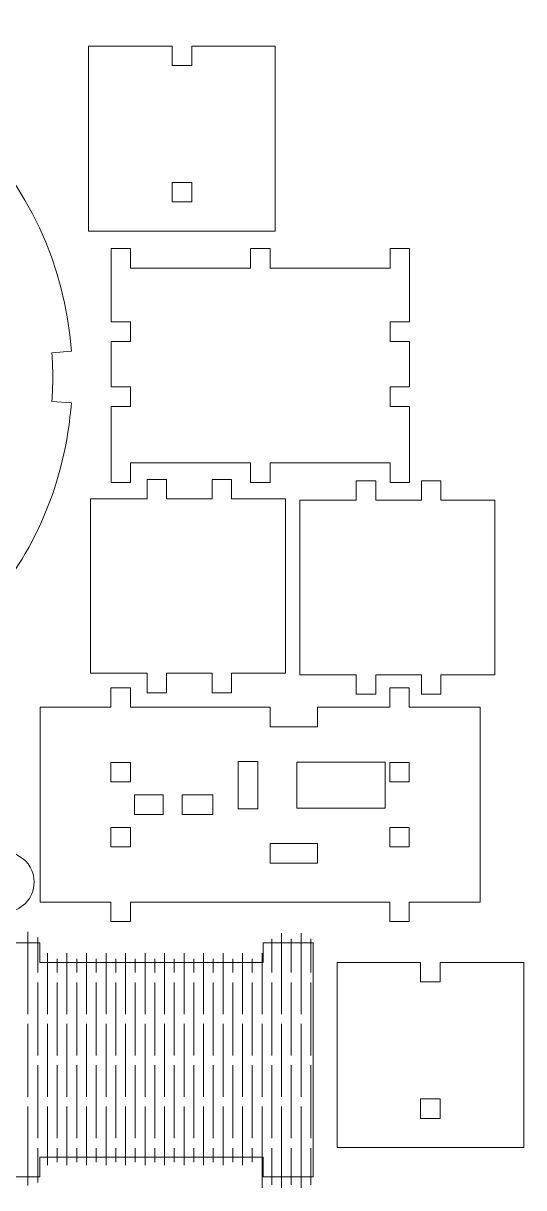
# Model space of a CAD drawing. Header units: centimetres. Extents: x -26.6 to 12.2, y -18.7 to 5.2.
# Drawn here: x 1.93 to 12.19, y -18.69 to 5.21 of the extents above; entities that cross this region are included whole.
import ezdxf

# ---------------------------------------------------------------- set-up
doc = ezdxf.new("R2010")
doc.units = ezdxf.units.CM
doc.header["$MEASUREMENT"] = 0
doc.layers.add('layer 1', color=7, linetype='Continuous')

msp = doc.modelspace()

# ---------------------------------------------------------------- linework, layer by layer
at = {"layer": 'layer 1', "color": 250, "lineweight": 9}
for points, knots in [([(0.82512, -6.58229), (0.82512, -6.58229), (1.12589, -6.84598), (1.12589, -6.84598), (1.12589, -6.84598), (2.14055, -5.68864), (2.79427, -4.2069), (2.91123, -2.57661), (2.91123, -2.57661), (2.91123, -2.57661), (2.51225, -2.54798), (2.51225, -2.54798), (2.51225, -2.54798), (2.5241, -2.38286), (2.53014, -2.21612), (2.53014, -2.04798), (2.53014, -2.04798), (2.53014, -1.87984), (2.5241, -1.7131), (2.51225, -1.54798), (2.51225, -1.54798), (2.51225, -1.54798), (2.91123, -1.51936), (2.91123, -1.51936), (2.91123, -1.51936), (2.65295, 2.08066), (-0.22256, 4.95617), (-3.82258, 5.21446), (-3.82258, 5.21446), (-3.82258, 5.21446), (-3.85121, 4.81548), (-3.85121, 4.81548), (-3.85121, 4.81548), (-4.01633, 4.82733), (-4.18307, 4.83337), (-4.35121, 4.83337), (-4.35121, 4.83337), (-4.51935, 4.83337), (-4.68609, 4.82733), (-4.85121, 4.81548), (-4.85121, 4.81548), (-4.85121, 4.81548), (-4.87984, 5.21446), (-4.87984, 5.21446), (-4.87984, 5.21446), (-8.47985, 4.95618), (-11.35537, 2.08066), (-11.61365, -1.51936), (-11.61365, -1.51936), (-11.61365, -1.51936), (-11.21468, -1.54798), (-11.21468, -1.54798), (-11.21468, -1.54798), (-11.22652, -1.7131), (-11.23256, -1.87984), (-11.23256, -2.04798), (-11.23256, -2.04798), (-11.23256, -2.21612), (-11.22652, -2.38286), (-11.21468, -2.54798), (-11.21468, -2.54798), (-11.21468, -2.54798), (-11.61365, -2.57661), (-11.61365, -2.57661), (-11.61365, -2.57661), (-11.49668, -4.2069), (-10.84297, -5.68863), (-9.82831, -6.84598), (-9.82831, -6.84598), (-9.82831, -6.84598), (-9.52754, -6.58228), (-9.52754, -6.58228), (-9.52754, -6.58228), (-9.30751, -6.83325), (-9.06953, -7.06809), (-8.81559, -7.28478), (-8.81559, -7.28478), (-8.81559, -7.28478), (-9.07524, -7.58906), (-9.07524, -7.58906), (-9.07524, -7.58906), (-9.57402, -7.57793), (-9.91177, -7.78993), (-10.05988, -8.08334), (-10.05988, -8.08334), (-10.17963, -8.32055), (-10.26996, -8.7319), (-9.9852, -9.10498), (-9.9852, -9.10498), (-9.86531, -9.23346), (-9.7124, -9.24419), (-9.62399, -9.20036), (-9.62399, -9.20036), (-9.55015, -9.16375), (-9.41104, -9.0555), (-9.48252, -8.90124), (-9.48252, -8.90124), (-9.58074, -8.72545), (-9.60731, -8.59452), (-9.54202, -8.52116), (-9.54202, -8.52116), (-9.48446, -8.45647), (-9.34488, -8.39154), (-9.14121, -8.46997), (-9.14121, -8.46997), (-8.50944, -8.71054), (-8.65949, -9.55824), (-8.79753, -10.0309), (-8.79753, -10.0309), (-9.00569, -10.7436), (-9.72816, -11.35049), (-10.57506, -11.9096), (-10.57506, -11.9096), (-10.72371, -11.98883), (-10.85043, -12.18945), (-10.85043, -12.41965), (-10.85043, -12.41965), (-10.85043, -12.75866), (-10.57561, -13.03348), (-10.2366, -13.03348), (-10.2366, -13.03348), (-9.93969, -13.03348), (-9.69201, -12.82268), (-9.63508, -12.54258), (-9.63508, -12.54258), (-9.61606, -12.81684), (-9.38523, -13.03348), (-9.10329, -13.03348), (-9.10329, -13.03348), (-8.8089, -13.03348), (-8.57024, -12.79727), (-8.57024, -12.50589), (-8.57024, -12.50589), (-8.57024, -12.79727), (-8.33403, -13.03348), (-8.04265, -13.03348), (-8.04265, -13.03348), (-7.75127, -13.03348), (-7.51506, -12.79727), (-7.51506, -12.50589), (-7.51506, -12.50589), (-7.51506, -12.79727), (-7.27886, -13.03348), (-6.98748, -13.03348), (-6.98748, -13.03348), (-6.70615, -13.03348), (-6.47623, -12.81328), (-6.46072, -12.53583), (-6.46072, -12.53583), (-6.44521, -12.81327), (-6.2153, -13.03348), (-5.93397, -13.03348), (-5.93397, -13.03348), (-5.64259, -13.03348), (-5.40638, -12.79727), (-5.40638, -12.50589), (-5.40638, -12.50589), (-5.40638, -12.79727), (-5.17017, -13.03348), (-4.8788, -13.03348), (-4.8788, -13.03348), (-4.58742, -13.03348), (-4.35121, -12.79727), (-4.35121, -12.50589), (-4.35121, -12.50589), (-4.35121, -12.79727), (-4.115, -13.03348), (-3.82362, -13.03348), (-3.82362, -13.03348), (-3.53225, -13.03348), (-3.29604, -12.79727), (-3.29604, -12.50589), (-3.29604, -12.50589), (-3.29604, -12.79727), (-3.05983, -13.03348), (-2.76845, -13.03348), (-2.76845, -13.03348), (-2.48712, -13.03348), (-2.25721, -12.81327), (-2.2417, -12.53583), (-2.2417, -12.53583), (-2.22619, -12.81328), (-1.99627, -13.03348), (-1.71494, -13.03348), (-1.71494, -13.03348), (-1.42356, -13.03348), (-1.18736, -12.79727), (-1.18736, -12.50589), (-1.18736, -12.50589), (-1.18736, -12.79727), (-0.95115, -13.03348), (-0.65977, -13.03348), (-0.65977, -13.03348), (-0.36839, -13.03348), (-0.13218, -12.79727), (-0.13218, -12.50589), (-0.13218, -12.50589), (-0.13218, -12.79727), (0.10648, -13.03348), (0.40087, -13.03348), (0.40087, -13.03348), (0.68281, -13.03348), (0.91364, -12.81684), (0.93266, -12.54258), (0.93266, -12.54258), (0.98959, -12.82268), (1.23727, -13.03348), (1.53418, -13.03348), (1.53418, -13.03348), (1.87319, -13.03348), (2.14801, -12.75866), (2.14801, -12.41965), (2.14801, -12.41965), (2.14801, -12.18945), (2.02129, -11.98883), (1.87264, -11.9096), (1.87264, -11.9096), (1.02574, -11.35049), (0.30327, -10.7436), (0.09511, -10.0309), (0.09511, -10.0309), (-0.04293, -9.55824), (-0.19298, -8.71054), (0.43879, -8.46997), (0.43879, -8.46997), (0.64246, -8.39154), (0.78204, -8.45647), (0.8396, -8.52116), (0.8396, -8.52116), (0.90489, -8.59452), (0.87832, -8.72545), (0.7801, -8.90124), (0.7801, -8.90124), (0.70862, -9.0555), (0.84773, -9.16375), (0.92157, -9.20036), (0.92157, -9.20036), (1.00998, -9.24419), (1.16289, -9.23346), (1.28278, -9.10498), (1.28278, -9.10498), (1.56754, -8.7319), (1.47721, -8.32055), (1.35746, -8.08334), (1.35746, -8.08334), (1.20935, -7.78993), (0.8716, -7.57793), (0.37282, -7.58906), (0.37282, -7.58906), (0.37282, -7.58906), (0.11317, -7.28478), (0.11317, -7.28478), (0.11317, -7.28478), (0.3671, -7.0681), (0.60509, -6.83325), (0.82512, -6.58229)], [0, 0, 0, 0, 0.01538462, 0.01538462, 0.01538462, 0.01538462, 0.03076923, 0.03076923, 0.03076923, 0.03076923, 0.04615385, 0.04615385, 0.04615385, 0.04615385, 0.06153846, 0.06153846, 0.06153846, 0.06153846, 0.07692308, 0.07692308, 0.07692308, 0.07692308, 0.09230769, 0.09230769, 0.09230769, 0.09230769, 0.10769231, 0.10769231, 0.10769231, 0.10769231, 0.12307692, 0.12307692, 0.12307692, 0.12307692, 0.13846154, 0.13846154, 0.13846154, 0.13846154, 0.15384615, 0.15384615, 0.15384615, 0.15384615, 0.16923077, 0.16923077, 0.16923077, 0.16923077, 0.18461538, 0.18461538, 0.18461538, 0.18461538, 0.2, 0.2, 0.2, 0.2, 0.21538462, 0.21538462, 0.21538462, 0.21538462, 0.23076923, 0.23076923, 0.23076923, 0.23076923, 0.24615385, 0.24615385, 0.24615385, 0.24615385, 0.26153846, 0.26153846, 0.26153846, 0.26153846, 0.27692308, 0.27692308, 0.27692308, 0.27692308, 0.29230769, 0.29230769, 0.29230769, 0.29230769, 0.30769231, 0.30769231, 0.30769231, 0.30769231, 0.32307692, 0.32307692, 0.32307692, 0.32307692, 0.33846154, 0.33846154, 0.33846154, 0.33846154, 0.35384615, 0.35384615, 0.35384615, 0.35384615, 0.36923077, 0.36923077, 0.36923077, 0.36923077, 0.38461538, 0.38461538, 0.38461538, 0.38461538, 0.4, 0.4, 0.4, 0.4, 0.41538462, 0.41538462, 0.41538462, 0.41538462, 0.43076923, 0.43076923, 0.43076923, 0.43076923, 0.44615385, 0.44615385, 0.44615385, 0.44615385, 0.46153846, 0.46153846, 0.46153846, 0.46153846, 0.47692308, 0.47692308, 0.47692308, 0.47692308, 0.49230769, 0.49230769, 0.49230769, 0.49230769, 0.50769231, 0.50769231, 0.50769231, 0.50769231, 0.52307692, 0.52307692, 0.52307692, 0.52307692, 0.53846154, 0.53846154, 0.53846154, 0.53846154, 0.55384615, 0.55384615, 0.55384615, 0.55384615, 0.56923077, 0.56923077, 0.56923077, 0.56923077, 0.58461538, 0.58461538, 0.58461538, 0.58461538, 0.6, 0.6, 0.6, 0.6, 0.61538462, 0.61538462, 0.61538462, 0.61538462, 0.63076923, 0.63076923, 0.63076923, 0.63076923, 0.64615385, 0.64615385, 0.64615385, 0.64615385, 0.66153846, 0.66153846, 0.66153846, 0.66153846, 0.67692308, 0.67692308, 0.67692308, 0.67692308, 0.69230769, 0.69230769, 0.69230769, 0.69230769, 0.70769231, 0.70769231, 0.70769231, 0.70769231, 0.72307692, 0.72307692, 0.72307692, 0.72307692, 0.73846154, 0.73846154, 0.73846154, 0.73846154, 0.75384615, 0.75384615, 0.75384615, 0.75384615, 0.76923077, 0.76923077, 0.76923077, 0.76923077, 0.78461538, 0.78461538, 0.78461538, 0.78461538, 0.8, 0.8, 0.8, 0.8, 0.81538462, 0.81538462, 0.81538462, 0.81538462, 0.83076923, 0.83076923, 0.83076923, 0.83076923, 0.84615385, 0.84615385, 0.84615385, 0.84615385, 0.86153846, 0.86153846, 0.86153846, 0.86153846, 0.87692308, 0.87692308, 0.87692308, 0.87692308, 0.89230769, 0.89230769, 0.89230769, 0.89230769, 0.90769231, 0.90769231, 0.90769231, 0.90769231, 0.92307692, 0.92307692, 0.92307692, 0.92307692, 0.93846154, 0.93846154, 0.93846154, 0.93846154, 0.95384615, 0.95384615, 0.95384615, 0.95384615, 0.96923077, 0.96923077, 0.96923077, 0.96923077, 1, 1, 1, 1]), ([(5.37924, 4.74627), (5.37924, 4.74627), (7.09218, 4.74625), (7.09218, 4.74625), (7.09218, 4.74625), (7.09218, 4.74625), (7.0922, 0.94633), (7.0922, 0.94633), (7.0922, 0.94633), (7.0922, 0.94633), (3.2663, 0.94635), (3.2663, 0.94635), (3.2663, 0.94635), (3.2663, 0.94635), (3.26629, 4.74629), (3.26629, 4.74629), (3.26629, 4.74629), (3.26629, 4.74629), (4.97924, 4.74627), (4.97924, 4.74627), (4.97924, 4.74627), (4.97924, 4.74627), (4.97925, 4.34627), (4.97925, 4.34627), (4.97925, 4.34627), (4.97925, 4.34627), (5.37925, 4.34628), (5.37925, 4.34628), (5.37925, 4.34628), (5.37925, 4.34628), (5.37924, 4.74627), (5.37924, 4.74627)], [0, 0, 0, 0, 0.11111111, 0.11111111, 0.11111111, 0.11111111, 0.22222222, 0.22222222, 0.22222222, 0.22222222, 0.33333333, 0.33333333, 0.33333333, 0.33333333, 0.44444444, 0.44444444, 0.44444444, 0.44444444, 0.55555556, 0.55555556, 0.55555556, 0.55555556, 0.66666667, 0.66666667, 0.66666667, 0.66666667, 0.77777778, 0.77777778, 0.77777778, 0.77777778, 1, 1, 1, 1]), ([(5.37925, 1.54634), (5.37925, 1.54634), (5.37924, 1.94634), (5.37924, 1.94634), (5.37924, 1.94634), (5.37924, 1.94634), (4.97924, 1.94633), (4.97924, 1.94633), (4.97924, 1.94633), (4.97924, 1.94633), (4.97925, 1.54633), (4.97925, 1.54633), (4.97925, 1.54633), (4.97925, 1.54633), (5.37925, 1.54634), (5.37925, 1.54634)], [0, 0, 0, 0, 0.2, 0.2, 0.2, 0.2, 0.4, 0.4, 0.4, 0.4, 0.6, 0.6, 0.6, 0.6, 1, 1, 1, 1]), ([(9.84866, -0.918), (9.84866, -0.918), (9.84866, 0.18963), (9.84866, 0.18963), (9.84866, 0.18963), (9.84866, 0.18963), (9.84866, 0.58963), (9.84866, 0.58963), (9.84866, 0.58963), (9.84866, 0.58963), (9.44866, 0.58963), (9.44866, 0.58963), (9.44866, 0.58963), (9.44866, 0.58963), (9.44866, 0.18963), (9.44866, 0.18963), (9.44866, 0.18963), (9.44866, 0.18963), (6.98792, 0.18963), (6.98792, 0.18963), (6.98792, 0.18963), (6.98792, 0.18963), (6.98792, 0.58963), (6.98792, 0.58963), (6.98792, 0.58963), (6.98792, 0.58963), (6.58792, 0.58963), (6.58792, 0.58963), (6.58792, 0.58963), (6.58792, 0.58963), (6.58792, 0.18963), (6.58792, 0.18963), (6.58792, 0.18963), (6.58792, 0.18963), (4.12718, 0.18963), (4.12718, 0.18963), (4.12718, 0.18963), (4.12718, 0.18963), (4.12718, 0.58963), (4.12718, 0.58963), (4.12718, 0.58963), (4.12718, 0.58963), (3.72718, 0.58963), (3.72718, 0.58963), (3.72718, 0.58963), (3.72718, 0.58963), (3.72718, 0.18963), (3.72718, 0.18963), (3.72718, 0.18963), (3.72718, 0.18963), (3.72718, -0.918), (3.72718, -0.918), (3.72718, -0.918), (3.72718, -0.918), (4.12718, -0.918), (4.12718, -0.918), (4.12718, -0.918), (4.12718, -0.918), (4.12718, -1.318), (4.12718, -1.318), (4.12718, -1.318), (4.12718, -1.318), (3.72718, -1.318), (3.72718, -1.318), (3.72718, -1.318), (3.72718, -1.318), (3.72718, -2.25134), (3.72718, -2.25134), (3.72718, -2.25134), (3.72718, -2.25134), (4.12718, -2.25134), (4.12718, -2.25134), (4.12718, -2.25134), (4.12718, -2.25134), (4.12718, -2.65134), (4.12718, -2.65134), (4.12718, -2.65134), (4.12718, -2.65134), (3.72718, -2.65134), (3.72718, -2.65134), (3.72718, -2.65134), (3.72718, -2.65134), (3.72718, -3.81037), (3.72718, -3.81037), (3.72718, -3.81037), (3.72718, -3.81037), (3.72718, -4.21037), (3.72718, -4.21037), (3.72718, -4.21037), (3.72718, -4.21037), (4.12718, -4.21037), (4.12718, -4.21037), (4.12718, -4.21037), (4.12718, -4.21037), (4.12718, -3.81037), (4.12718, -3.81037), (4.12718, -3.81037), (4.12718, -3.81037), (6.58792, -3.81037), (6.58792, -3.81037), (6.58792, -3.81037), (6.58792, -3.81037), (6.58792, -4.21037), (6.58792, -4.21037), (6.58792, -4.21037), (6.58792, -4.21037), (6.98792, -4.21037), (6.98792, -4.21037), (6.98792, -4.21037), (6.98792, -4.21037), (6.98792, -3.81037), (6.98792, -3.81037), (6.98792, -3.81037), (6.98792, -3.81037), (9.44866, -3.81037), (9.44866, -3.81037), (9.44866, -3.81037), (9.44866, -3.81037), (9.44866, -4.21037), (9.44866, -4.21037), (9.44866, -4.21037), (9.44866, -4.21037), (9.84866, -4.21037), (9.84866, -4.21037), (9.84866, -4.21037), (9.84866, -4.21037), (9.84866, -3.81037), (9.84866, -3.81037), (9.84866, -3.81037), (9.84866, -3.81037), (9.84866, -2.65134), (9.84866, -2.65134), (9.84866, -2.65134), (9.84866, -2.65134), (9.44866, -2.65134), (9.44866, -2.65134), (9.44866, -2.65134), (9.44866, -2.65134), (9.44866, -2.25134), (9.44866, -2.25134), (9.44866, -2.25134), (9.44866, -2.25134), (9.84866, -2.25134), (9.84866, -2.25134), (9.84866, -2.25134), (9.84866, -2.25134), (9.84866, -1.318), (9.84866, -1.318), (9.84866, -1.318), (9.84866, -1.318), (9.44866, -1.318), (9.44866, -1.318), (9.44866, -1.318), (9.44866, -1.318), (9.44866, -0.918), (9.44866, -0.918), (9.44866, -0.918), (9.44866, -0.918), (9.84866, -0.918), (9.84866, -0.918)], [0, 0, 0, 0, 0.02439024, 0.02439024, 0.02439024, 0.02439024, 0.04878049, 0.04878049, 0.04878049, 0.04878049, 0.07317073, 0.07317073, 0.07317073, 0.07317073, 0.09756098, 0.09756098, 0.09756098, 0.09756098, 0.12195122, 0.12195122, 0.12195122, 0.12195122, 0.14634146, 0.14634146, 0.14634146, 0.14634146, 0.17073171, 0.17073171, 0.17073171, 0.17073171, 0.19512195, 0.19512195, 0.19512195, 0.19512195, 0.2195122, 0.2195122, 0.2195122, 0.2195122, 0.24390244, 0.24390244, 0.24390244, 0.24390244, 0.26829268, 0.26829268, 0.26829268, 0.26829268, 0.29268293, 0.29268293, 0.29268293, 0.29268293, 0.31707317, 0.31707317, 0.31707317, 0.31707317, 0.34146341, 0.34146341, 0.34146341, 0.34146341, 0.36585366, 0.36585366, 0.36585366, 0.36585366, 0.3902439, 0.3902439, 0.3902439, 0.3902439, 0.41463415, 0.41463415, 0.41463415, 0.41463415, 0.43902439, 0.43902439, 0.43902439, 0.43902439, 0.46341463, 0.46341463, 0.46341463, 0.46341463, 0.48780488, 0.48780488, 0.48780488, 0.48780488, 0.51219512, 0.51219512, 0.51219512, 0.51219512, 0.53658537, 0.53658537, 0.53658537, 0.53658537, 0.56097561, 0.56097561, 0.56097561, 0.56097561, 0.58536585, 0.58536585, 0.58536585, 0.58536585, 0.6097561, 0.6097561, 0.6097561, 0.6097561, 0.63414634, 0.63414634, 0.63414634, 0.63414634, 0.65853659, 0.65853659, 0.65853659, 0.65853659, 0.68292683, 0.68292683, 0.68292683, 0.68292683, 0.70731707, 0.70731707, 0.70731707, 0.70731707, 0.73170732, 0.73170732, 0.73170732, 0.73170732, 0.75609756, 0.75609756, 0.75609756, 0.75609756, 0.7804878, 0.7804878, 0.7804878, 0.7804878, 0.80487805, 0.80487805, 0.80487805, 0.80487805, 0.82926829, 0.82926829, 0.82926829, 0.82926829, 0.85365854, 0.85365854, 0.85365854, 0.85365854, 0.87804878, 0.87804878, 0.87804878, 0.87804878, 0.90243902, 0.90243902, 0.90243902, 0.90243902, 0.92682927, 0.92682927, 0.92682927, 0.92682927, 0.95121951, 0.95121951, 0.95121951, 0.95121951, 1, 1, 1, 1]), ([(7.30625, -8.12997), (7.30625, -8.12997), (6.19862, -8.12997), (6.19862, -8.12997), (6.19862, -8.12997), (6.19862, -8.12997), (6.19862, -8.52997), (6.19862, -8.52997), (6.19862, -8.52997), (6.19862, -8.52997), (5.79862, -8.52997), (5.79862, -8.52997), (5.79862, -8.52997), (5.79862, -8.52997), (5.79862, -8.12997), (5.79862, -8.12997), (5.79862, -8.12997), (5.79862, -8.12997), (4.86528, -8.12997), (4.86528, -8.12997), (4.86528, -8.12997), (4.86528, -8.12997), (4.86528, -8.52997), (4.86528, -8.52997), (4.86528, -8.52997), (4.86528, -8.52997), (4.46528, -8.52997), (4.46528, -8.52997), (4.46528, -8.52997), (4.46528, -8.52997), (4.46528, -8.12997), (4.46528, -8.12997), (4.46528, -8.12997), (4.46528, -8.12997), (3.30625, -8.12997), (3.30625, -8.12997), (3.30625, -8.12997), (3.30625, -8.12997), (3.30625, -4.55012), (3.30625, -4.55012), (3.30625, -4.55012), (3.30625, -4.55012), (4.46528, -4.55012), (4.46528, -4.55012), (4.46528, -4.55012), (4.46528, -4.55012), (4.46528, -4.15012), (4.46528, -4.15012), (4.46528, -4.15012), (4.46528, -4.15012), (4.86528, -4.15012), (4.86528, -4.15012), (4.86528, -4.15012), (4.86528, -4.15012), (4.86528, -4.55012), (4.86528, -4.55012), (4.86528, -4.55012), (4.86528, -4.55012), (5.79862, -4.55012), (5.79862, -4.55012), (5.79862, -4.55012), (5.79862, -4.55012), (5.79862, -4.15012), (5.79862, -4.15012), (5.79862, -4.15012), (5.79862, -4.15012), (6.19862, -4.15012), (6.19862, -4.15012), (6.19862, -4.15012), (6.19862, -4.15012), (6.19862, -4.55012), (6.19862, -4.55012), (6.19862, -4.55012), (6.19862, -4.55012), (7.30625, -4.55012), (7.30625, -4.55012), (7.30625, -4.55012), (7.30625, -4.55012), (7.30625, -8.12997), (7.30625, -8.12997)], [0, 0, 0, 0, 0.04761905, 0.04761905, 0.04761905, 0.04761905, 0.0952381, 0.0952381, 0.0952381, 0.0952381, 0.14285714, 0.14285714, 0.14285714, 0.14285714, 0.19047619, 0.19047619, 0.19047619, 0.19047619, 0.23809524, 0.23809524, 0.23809524, 0.23809524, 0.28571429, 0.28571429, 0.28571429, 0.28571429, 0.33333333, 0.33333333, 0.33333333, 0.33333333, 0.38095238, 0.38095238, 0.38095238, 0.38095238, 0.42857143, 0.42857143, 0.42857143, 0.42857143, 0.47619048, 0.47619048, 0.47619048, 0.47619048, 0.52380952, 0.52380952, 0.52380952, 0.52380952, 0.57142857, 0.57142857, 0.57142857, 0.57142857, 0.61904762, 0.61904762, 0.61904762, 0.61904762, 0.66666667, 0.66666667, 0.66666667, 0.66666667, 0.71428571, 0.71428571, 0.71428571, 0.71428571, 0.76190476, 0.76190476, 0.76190476, 0.76190476, 0.80952381, 0.80952381, 0.80952381, 0.80952381, 0.85714286, 0.85714286, 0.85714286, 0.85714286, 0.9047619, 0.9047619, 0.9047619, 0.9047619, 1, 1, 1, 1]), ([(11.5971, -8.15929), (11.5971, -8.15929), (10.48947, -8.15929), (10.48947, -8.15929), (10.48947, -8.15929), (10.48947, -8.15929), (10.48947, -8.55929), (10.48947, -8.55929), (10.48947, -8.55929), (10.48947, -8.55929), (10.08947, -8.55929), (10.08947, -8.55929), (10.08947, -8.55929), (10.08947, -8.55929), (10.08947, -8.15929), (10.08947, -8.15929), (10.08947, -8.15929), (10.08947, -8.15929), (9.15613, -8.15929), (9.15613, -8.15929), (9.15613, -8.15929), (9.15613, -8.15929), (9.15613, -8.55929), (9.15613, -8.55929), (9.15613, -8.55929), (9.15613, -8.55929), (8.75613, -8.55929), (8.75613, -8.55929), (8.75613, -8.55929), (8.75613, -8.55929), (8.75613, -8.15929), (8.75613, -8.15929), (8.75613, -8.15929), (8.75613, -8.15929), (7.5971, -8.15929), (7.5971, -8.15929), (7.5971, -8.15929), (7.5971, -8.15929), (7.5971, -4.57944), (7.5971, -4.57944), (7.5971, -4.57944), (7.5971, -4.57944), (8.75613, -4.57944), (8.75613, -4.57944), (8.75613, -4.57944), (8.75613, -4.57944), (8.75613, -4.17944), (8.75613, -4.17944), (8.75613, -4.17944), (8.75613, -4.17944), (9.15613, -4.17944), (9.15613, -4.17944), (9.15613, -4.17944), (9.15613, -4.17944), (9.15613, -4.57944), (9.15613, -4.57944), (9.15613, -4.57944), (9.15613, -4.57944), (10.08947, -4.57944), (10.08947, -4.57944), (10.08947, -4.57944), (10.08947, -4.57944), (10.08947, -4.17944), (10.08947, -4.17944), (10.08947, -4.17944), (10.08947, -4.17944), (10.48947, -4.17944), (10.48947, -4.17944), (10.48947, -4.17944), (10.48947, -4.17944), (10.48947, -4.57944), (10.48947, -4.57944), (10.48947, -4.57944), (10.48947, -4.57944), (11.5971, -4.57944), (11.5971, -4.57944), (11.5971, -4.57944), (11.5971, -4.57944), (11.5971, -8.15929), (11.5971, -8.15929)], [0, 0, 0, 0, 0.04761905, 0.04761905, 0.04761905, 0.04761905, 0.0952381, 0.0952381, 0.0952381, 0.0952381, 0.14285714, 0.14285714, 0.14285714, 0.14285714, 0.19047619, 0.19047619, 0.19047619, 0.19047619, 0.23809524, 0.23809524, 0.23809524, 0.23809524, 0.28571429, 0.28571429, 0.28571429, 0.28571429, 0.33333333, 0.33333333, 0.33333333, 0.33333333, 0.38095238, 0.38095238, 0.38095238, 0.38095238, 0.42857143, 0.42857143, 0.42857143, 0.42857143, 0.47619048, 0.47619048, 0.47619048, 0.47619048, 0.52380952, 0.52380952, 0.52380952, 0.52380952, 0.57142857, 0.57142857, 0.57142857, 0.57142857, 0.61904762, 0.61904762, 0.61904762, 0.61904762, 0.66666667, 0.66666667, 0.66666667, 0.66666667, 0.71428571, 0.71428571, 0.71428571, 0.71428571, 0.76190476, 0.76190476, 0.76190476, 0.76190476, 0.80952381, 0.80952381, 0.80952381, 0.80952381, 0.85714286, 0.85714286, 0.85714286, 0.85714286, 0.9047619, 0.9047619, 0.9047619, 0.9047619, 1, 1, 1, 1]), ([(9.44295, -8.82836), (9.44295, -8.82836), (9.44295, -8.42836), (9.44295, -8.42836), (9.44295, -8.42836), (9.44295, -8.42836), (9.84295, -8.42836), (9.84295, -8.42836), (9.84295, -8.42836), (9.84295, -8.42836), (9.84295, -8.82836), (9.84295, -8.82836), (9.84295, -8.82836), (9.84295, -8.82836), (11.29601, -8.82836), (11.29601, -8.82836), (11.29601, -8.82836), (11.29601, -8.82836), (11.29601, -12.82836), (11.29601, -12.82836), (11.29601, -12.82836), (11.29601, -12.82836), (9.84295, -12.82836), (9.84295, -12.82836), (9.84295, -12.82836), (9.84295, -12.82836), (9.84295, -13.22836), (9.84295, -13.22836), (9.84295, -13.22836), (9.84295, -13.22836), (9.44295, -13.22836), (9.44295, -13.22836), (9.44295, -13.22836), (9.44295, -13.22836), (9.44295, -12.82836), (9.44295, -12.82836), (9.44295, -12.82836), (9.44295, -12.82836), (4.12147, -12.82836), (4.12147, -12.82836), (4.12147, -12.82836), (4.12147, -12.82836), (4.12147, -13.22836), (4.12147, -13.22836), (4.12147, -13.22836), (4.12147, -13.22836), (3.72147, -13.22836), (3.72147, -13.22836), (3.72147, -13.22836), (3.72147, -13.22836), (3.72147, -12.82836), (3.72147, -12.82836), (3.72147, -12.82836), (3.72147, -12.82836), (2.2684, -12.82836), (2.2684, -12.82836), (2.2684, -12.82836), (2.2684, -12.82836), (2.2684, -8.82836), (2.2684, -8.82836), (2.2684, -8.82836), (2.2684, -8.82836), (3.72147, -8.82836), (3.72147, -8.82836), (3.72147, -8.82836), (3.72147, -8.82836), (3.72147, -8.42836), (3.72147, -8.42836), (3.72147, -8.42836), (3.72147, -8.42836), (4.12147, -8.42836), (4.12147, -8.42836), (4.12147, -8.42836), (4.12147, -8.42836), (4.12147, -8.82836), (4.12147, -8.82836), (4.12147, -8.82836), (4.12147, -8.82836), (6.98897, -8.82836), (6.98897, -8.82836), (6.98897, -8.82836), (6.98897, -8.82836), (6.98897, -9.22836), (6.98897, -9.22836), (6.98897, -9.22836), (6.98897, -9.22836), (7.95633, -9.22836), (7.95633, -9.22836), (7.95633, -9.22836), (7.95633, -9.22836), (7.95633, -8.82836), (7.95633, -8.82836), (7.95633, -8.82836), (9.24174, -8.82836), (8.12385, -8.82836), (9.44295, -8.82836)], [0, 0, 0, 0, 0.04, 0.04, 0.04, 0.04, 0.08, 0.08, 0.08, 0.08, 0.12, 0.12, 0.12, 0.12, 0.16, 0.16, 0.16, 0.16, 0.2, 0.2, 0.2, 0.2, 0.24, 0.24, 0.24, 0.24, 0.28, 0.28, 0.28, 0.28, 0.32, 0.32, 0.32, 0.32, 0.36, 0.36, 0.36, 0.36, 0.4, 0.4, 0.4, 0.4, 0.44, 0.44, 0.44, 0.44, 0.48, 0.48, 0.48, 0.48, 0.52, 0.52, 0.52, 0.52, 0.56, 0.56, 0.56, 0.56, 0.6, 0.6, 0.6, 0.6, 0.64, 0.64, 0.64, 0.64, 0.68, 0.68, 0.68, 0.68, 0.72, 0.72, 0.72, 0.72, 0.76, 0.76, 0.76, 0.76, 0.8, 0.8, 0.8, 0.8, 0.84, 0.84, 0.84, 0.84, 0.88, 0.88, 0.88, 0.88, 0.92, 0.92, 0.92, 0.92, 1, 1, 1, 1]), ([(3.72147, -9.96169), (3.72147, -9.96169), (4.12147, -9.96169), (4.12147, -9.96169), (4.12147, -9.96169), (4.12147, -9.96169), (4.12147, -10.36169), (4.12147, -10.36169), (4.12147, -10.36169), (4.12147, -10.36169), (3.72147, -10.36169), (3.72147, -10.36169), (3.72147, -10.36169), (3.72147, -10.36169), (3.72147, -9.96169), (3.72147, -9.96169)], [0, 0, 0, 0, 0.2, 0.2, 0.2, 0.2, 0.4, 0.4, 0.4, 0.4, 0.6, 0.6, 0.6, 0.6, 1, 1, 1, 1]), ([(6.33392, -9.94468), (6.33392, -9.94468), (6.73392, -9.94468), (6.73392, -9.94468), (6.73392, -9.94468), (6.73392, -9.94468), (6.73392, -10.91204), (6.73392, -10.91204), (6.73392, -10.91204), (6.73392, -10.91204), (6.33392, -10.91204), (6.33392, -10.91204), (6.33392, -10.91204), (6.33392, -10.91204), (6.33392, -9.94468), (6.33392, -9.94468)], [0, 0, 0, 0, 0.2, 0.2, 0.2, 0.2, 0.4, 0.4, 0.4, 0.4, 0.6, 0.6, 0.6, 0.6, 1, 1, 1, 1]), ([(7.53514, -9.9574), (7.53514, -9.9574), (9.34489, -9.9574), (9.34489, -9.9574), (9.34489, -9.9574), (9.34489, -9.9574), (9.34489, -10.89932), (9.34489, -10.89932), (9.34489, -10.89932), (9.34489, -10.89932), (7.53514, -10.89932), (7.53514, -10.89932), (7.53514, -10.89932), (7.53514, -10.89932), (7.53514, -9.9574), (7.53514, -9.9574)], [0, 0, 0, 0, 0.2, 0.2, 0.2, 0.2, 0.4, 0.4, 0.4, 0.4, 0.6, 0.6, 0.6, 0.6, 1, 1, 1, 1]), ([(9.44295, -9.96169), (9.44295, -9.96169), (9.84295, -9.96169), (9.84295, -9.96169), (9.84295, -9.96169), (9.84295, -9.96169), (9.84295, -10.36169), (9.84295, -10.36169), (9.84295, -10.36169), (9.84295, -10.36169), (9.44295, -10.36169), (9.44295, -10.36169), (9.44295, -10.36169), (9.44295, -10.36169), (9.44295, -9.96169), (9.44295, -9.96169)], [0, 0, 0, 0, 0.2, 0.2, 0.2, 0.2, 0.4, 0.4, 0.4, 0.4, 0.6, 0.6, 0.6, 0.6, 1, 1, 1, 1]), ([(4.20818, -10.62835), (4.20818, -10.62835), (4.79105, -10.62835), (4.79105, -10.62835), (4.79105, -10.62835), (4.79105, -10.62835), (4.79105, -11.02835), (4.79105, -11.02835), (4.79105, -11.02835), (4.79105, -11.02835), (4.20818, -11.02835), (4.20818, -11.02835), (4.20818, -11.02835), (4.20818, -11.02835), (4.20818, -10.62835), (4.20818, -10.62835)], [0, 0, 0, 0, 0.2, 0.2, 0.2, 0.2, 0.4, 0.4, 0.4, 0.4, 0.6, 0.6, 0.6, 0.6, 1, 1, 1, 1]), ([(5.18509, -10.62836), (5.18509, -10.62836), (5.81246, -10.62836), (5.81246, -10.62836), (5.81246, -10.62836), (5.81246, -10.62836), (5.81246, -11.02836), (5.81246, -11.02836), (5.81246, -11.02836), (5.81246, -11.02836), (5.18509, -11.02836), (5.18509, -11.02836), (5.18509, -11.02836), (5.18509, -11.02836), (5.18509, -10.62836), (5.18509, -10.62836)], [0, 0, 0, 0, 0.2, 0.2, 0.2, 0.2, 0.4, 0.4, 0.4, 0.4, 0.6, 0.6, 0.6, 0.6, 1, 1, 1, 1]), ([(3.72147, -11.29503), (3.72147, -11.29503), (4.12147, -11.29503), (4.12147, -11.29503), (4.12147, -11.29503), (4.12147, -11.29503), (4.12147, -11.69503), (4.12147, -11.69503), (4.12147, -11.69503), (4.12147, -11.69503), (3.72147, -11.69503), (3.72147, -11.69503), (3.72147, -11.69503), (3.72147, -11.69503), (3.72147, -11.29503), (3.72147, -11.29503)], [0, 0, 0, 0, 0.2, 0.2, 0.2, 0.2, 0.4, 0.4, 0.4, 0.4, 0.6, 0.6, 0.6, 0.6, 1, 1, 1, 1]), ([(9.44295, -11.29503), (9.44295, -11.29503), (9.84295, -11.29503), (9.84295, -11.29503), (9.84295, -11.29503), (9.84295, -11.29503), (9.84295, -11.69503), (9.84295, -11.69503), (9.84295, -11.69503), (9.84295, -11.69503), (9.44295, -11.69503), (9.44295, -11.69503), (9.44295, -11.69503), (9.44295, -11.69503), (9.44295, -11.29503), (9.44295, -11.29503)], [0, 0, 0, 0, 0.2, 0.2, 0.2, 0.2, 0.4, 0.4, 0.4, 0.4, 0.6, 0.6, 0.6, 0.6, 1, 1, 1, 1]), ([(7.95633, -11.62836), (7.95633, -11.62836), (7.95633, -12.02836), (7.95633, -12.02836), (7.95633, -12.02836), (7.95633, -12.02836), (6.98897, -12.02836), (6.98897, -12.02836), (6.98897, -12.02836), (6.98897, -12.02836), (6.98897, -11.62836), (6.98897, -11.62836), (6.98897, -11.62836), (6.98897, -11.62836), (7.95633, -11.62836), (7.95633, -11.62836)], [0, 0, 0, 0, 0.2, 0.2, 0.2, 0.2, 0.4, 0.4, 0.4, 0.4, 0.6, 0.6, 0.6, 0.6, 1, 1, 1, 1]), ([(-25.59838, -18.06785), (-25.59838, -18.06785), (-25.59838, -18.46785), (-25.59838, -18.46785), (-25.59838, -18.46785), (-25.59838, -18.46785), (-26.62838, -18.46785), (-26.62838, -18.46785), (-26.62838, -18.46785), (-26.62838, -18.46785), (-26.62838, -18.06785), (-26.62838, -18.06785), (-26.62838, -18.06785), (-26.62838, -18.06785), (-26.62838, -14.06785), (-26.62838, -14.06785), (-26.62838, -14.06785), (-26.62838, -14.06785), (-26.62838, -13.66785), (-26.62838, -13.66785), (-26.62838, -13.66785), (-26.62838, -13.66785), (-25.59838, -13.66785), (-25.59838, -13.66785), (-25.59838, -13.66785), (-25.59838, -13.66785), (-25.59838, -14.06785), (-25.59838, -14.06785), (-25.59838, -14.06785), (-25.59838, -14.06785), (-21.01808, -14.06785), (-21.01808, -14.06785), (-21.01808, -14.06785), (-21.01808, -14.06785), (-21.01808, -13.66785), (-21.01808, -13.66785), (-21.01808, -13.66785), (-21.01808, -13.66785), (-19.98858, -13.66785), (-19.98858, -13.66785), (-19.98858, -13.66785), (-19.98858, -13.66785), (-19.98858, -14.06785), (-19.98858, -14.06785), (-19.98858, -14.06785), (-19.98858, -14.06785), (-9.89273, -14.06785), (-9.89273, -14.06785), (-9.89273, -14.06785), (-9.89273, -14.06785), (-9.89273, -13.66785), (-9.89273, -13.66785), (-9.89273, -13.66785), (-9.89273, -13.66785), (-8.86323, -13.66785), (-8.86323, -13.66785), (-8.86323, -13.66785), (-8.86323, -13.66785), (-8.86323, -14.06785), (-8.86323, -14.06785), (-8.86323, -14.06785), (-8.86323, -14.06785), (1.23262, -14.06785), (1.23262, -14.06785), (1.23262, -14.06785), (1.23262, -14.06785), (1.23262, -13.66785), (1.23262, -13.66785), (1.23262, -13.66785), (1.23262, -13.66785), (2.26212, -13.66785), (2.26212, -13.66785), (2.26212, -13.66785), (2.26212, -13.66785), (2.26212, -14.06785), (2.26212, -14.06785), (2.26212, -14.06785), (2.26212, -14.06785), (6.84242, -14.06785), (6.84242, -14.06785), (6.84242, -14.06785), (6.84242, -14.06785), (6.84242, -13.66785), (6.84242, -13.66785), (6.84242, -13.66785), (6.84242, -13.66785), (7.87242, -13.66785), (7.87242, -13.66785), (7.87242, -13.66785), (7.87242, -13.66785), (7.87242, -14.06785), (7.87242, -14.06785), (7.87242, -14.06785), (7.87242, -14.06785), (7.87242, -18.06785), (7.87242, -18.06785), (7.87242, -18.06785), (7.87242, -18.06785), (7.87242, -18.46785), (7.87242, -18.46785), (7.87242, -18.46785), (7.87242, -18.46785), (6.84242, -18.46785), (6.84242, -18.46785), (6.84242, -18.46785), (6.84242, -18.46785), (6.84242, -18.06785), (6.84242, -18.06785), (6.84242, -18.06785), (6.84242, -18.06785), (2.26212, -18.06785), (2.26212, -18.06785), (2.26212, -18.06785), (2.26212, -18.06785), (2.26212, -18.46785), (2.26212, -18.46785), (2.26212, -18.46785), (2.26212, -18.46785), (1.23262, -18.46785), (1.23262, -18.46785), (1.23262, -18.46785), (1.23262, -18.46785), (1.23262, -18.06785), (1.23262, -18.06785), (1.23262, -18.06785), (1.23262, -18.06785), (-8.86323, -18.06785), (-8.86323, -18.06785), (-8.86323, -18.06785), (-8.86323, -18.06785), (-8.86323, -18.46785), (-8.86323, -18.46785), (-8.86323, -18.46785), (-8.86323, -18.46785), (-9.89273, -18.46785), (-9.89273, -18.46785), (-9.89273, -18.46785), (-9.89273, -18.46785), (-9.89273, -18.06785), (-9.89273, -18.06785), (-9.89273, -18.06785), (-9.89273, -18.06785), (-19.98858, -18.06785), (-19.98858, -18.06785), (-19.98858, -18.06785), (-19.98858, -18.06785), (-19.98858, -18.46785), (-19.98858, -18.46785), (-19.98858, -18.46785), (-19.98858, -18.46785), (-21.01808, -18.46785), (-21.01808, -18.46785), (-21.01808, -18.46785), (-21.01808, -18.46785), (-21.01808, -18.06785), (-21.01808, -18.06785), (-21.01808, -18.06785), (-21.01808, -18.06785), (-25.59838, -18.06785), (-25.59838, -18.06785)], [0, 0, 0, 0, 0.02439024, 0.02439024, 0.02439024, 0.02439024, 0.04878049, 0.04878049, 0.04878049, 0.04878049, 0.07317073, 0.07317073, 0.07317073, 0.07317073, 0.09756098, 0.09756098, 0.09756098, 0.09756098, 0.12195122, 0.12195122, 0.12195122, 0.12195122, 0.14634146, 0.14634146, 0.14634146, 0.14634146, 0.17073171, 0.17073171, 0.17073171, 0.17073171, 0.19512195, 0.19512195, 0.19512195, 0.19512195, 0.2195122, 0.2195122, 0.2195122, 0.2195122, 0.24390244, 0.24390244, 0.24390244, 0.24390244, 0.26829268, 0.26829268, 0.26829268, 0.26829268, 0.29268293, 0.29268293, 0.29268293, 0.29268293, 0.31707317, 0.31707317, 0.31707317, 0.31707317, 0.34146341, 0.34146341, 0.34146341, 0.34146341, 0.36585366, 0.36585366, 0.36585366, 0.36585366, 0.3902439, 0.3902439, 0.3902439, 0.3902439, 0.41463415, 0.41463415, 0.41463415, 0.41463415, 0.43902439, 0.43902439, 0.43902439, 0.43902439, 0.46341463, 0.46341463, 0.46341463, 0.46341463, 0.48780488, 0.48780488, 0.48780488, 0.48780488, 0.51219512, 0.51219512, 0.51219512, 0.51219512, 0.53658537, 0.53658537, 0.53658537, 0.53658537, 0.56097561, 0.56097561, 0.56097561, 0.56097561, 0.58536585, 0.58536585, 0.58536585, 0.58536585, 0.6097561, 0.6097561, 0.6097561, 0.6097561, 0.63414634, 0.63414634, 0.63414634, 0.63414634, 0.65853659, 0.65853659, 0.65853659, 0.65853659, 0.68292683, 0.68292683, 0.68292683, 0.68292683, 0.70731707, 0.70731707, 0.70731707, 0.70731707, 0.73170732, 0.73170732, 0.73170732, 0.73170732, 0.75609756, 0.75609756, 0.75609756, 0.75609756, 0.7804878, 0.7804878, 0.7804878, 0.7804878, 0.80487805, 0.80487805, 0.80487805, 0.80487805, 0.82926829, 0.82926829, 0.82926829, 0.82926829, 0.85365854, 0.85365854, 0.85365854, 0.85365854, 0.87804878, 0.87804878, 0.87804878, 0.87804878, 0.90243902, 0.90243902, 0.90243902, 0.90243902, 0.92682927, 0.92682927, 0.92682927, 0.92682927, 0.95121951, 0.95121951, 0.95121951, 0.95121951, 1, 1, 1, 1]), ([(10.47554, -14.06836), (10.47554, -14.06836), (12.18848, -14.06838), (12.18848, -14.06838), (12.18848, -14.06838), (12.18848, -14.06838), (12.1885, -17.8683), (12.1885, -17.8683), (12.1885, -17.8683), (12.1885, -17.8683), (8.3626, -17.86828), (8.3626, -17.86828), (8.3626, -17.86828), (8.3626, -17.86828), (8.36259, -14.06834), (8.36259, -14.06834), (8.36259, -14.06834), (8.36259, -14.06834), (10.07554, -14.06836), (10.07554, -14.06836), (10.07554, -14.06836), (10.07554, -14.06836), (10.07555, -14.46836), (10.07555, -14.46836), (10.07555, -14.46836), (10.07555, -14.46836), (10.47555, -14.46835), (10.47555, -14.46835), (10.47555, -14.46835), (10.47555, -14.46835), (10.47554, -14.06836), (10.47554, -14.06836)], [0, 0, 0, 0, 0.11111111, 0.11111111, 0.11111111, 0.11111111, 0.22222222, 0.22222222, 0.22222222, 0.22222222, 0.33333333, 0.33333333, 0.33333333, 0.33333333, 0.44444444, 0.44444444, 0.44444444, 0.44444444, 0.55555556, 0.55555556, 0.55555556, 0.55555556, 0.66666667, 0.66666667, 0.66666667, 0.66666667, 0.77777778, 0.77777778, 0.77777778, 0.77777778, 1, 1, 1, 1]), ([(10.47555, -17.26829), (10.47555, -17.26829), (10.47554, -16.86829), (10.47554, -16.86829), (10.47554, -16.86829), (10.47554, -16.86829), (10.07554, -16.8683), (10.07554, -16.8683), (10.07554, -16.8683), (10.07554, -16.8683), (10.07555, -17.2683), (10.07555, -17.2683), (10.07555, -17.2683), (10.07555, -17.2683), (10.47555, -17.26829), (10.47555, -17.26829)], [0, 0, 0, 0, 0.2, 0.2, 0.2, 0.2, 0.4, 0.4, 0.4, 0.4, 0.6, 0.6, 0.6, 0.6, 1, 1, 1, 1])]:
    msp.add_open_spline(points, degree=3, knots=knots, dxfattribs=at)
at = {"layer": 'layer 1', "color": 242, "lineweight": 9}
for points in [[(2.02202, -15.12671), (2.02202, -15.12671), (2.02202, -13.44015), (2.02202, -13.44015)], [(2.22202, -14.27671), (2.22202, -14.27671), (2.22202, -13.55787), (2.22202, -13.55787)], [(7.02202, -14.27671), (7.02202, -14.27671), (7.02202, -13.58432), (7.02202, -13.58432)], [(7.22202, -15.12671), (7.22202, -15.12671), (7.22202, -13.4666), (7.22202, -13.4666)], [(7.42202, -14.27671), (7.42202, -14.27671), (7.42202, -13.58432), (7.42202, -13.58432)], [(7.62202, -15.12671), (7.62202, -15.12671), (7.62202, -13.4666), (7.62202, -13.4666)], [(7.82202, -14.27671), (7.82202, -14.27671), (7.82202, -13.58432), (7.82202, -13.58432)], [(2.42202, -15.12671), (2.42202, -15.12671), (2.42202, -13.87671), (2.42202, -13.87671)], [(2.62202, -14.27671), (2.62202, -14.27671), (2.62202, -13.99443), (2.62202, -13.99443)], [(2.82202, -15.12671), (2.82202, -15.12671), (2.82202, -13.87671), (2.82202, -13.87671)], [(3.02202, -14.27671), (3.02202, -14.27671), (3.02202, -13.99443), (3.02202, -13.99443)], [(3.22202, -15.12671), (3.22202, -15.12671), (3.22202, -13.87671), (3.22202, -13.87671)], [(3.42202, -14.27671), (3.42202, -14.27671), (3.42202, -13.99443), (3.42202, -13.99443)], [(3.62202, -15.12671), (3.62202, -15.12671), (3.62202, -13.87671), (3.62202, -13.87671)], [(3.82202, -14.27671), (3.82202, -14.27671), (3.82202, -13.99443), (3.82202, -13.99443)], [(4.02202, -15.12671), (4.02202, -15.12671), (4.02202, -13.87671), (4.02202, -13.87671)], [(4.22202, -14.27671), (4.22202, -14.27671), (4.22202, -13.99443), (4.22202, -13.99443)], [(4.42202, -15.12671), (4.42202, -15.12671), (4.42202, -13.87671), (4.42202, -13.87671)], [(4.62202, -14.27671), (4.62202, -14.27671), (4.62202, -13.99443), (4.62202, -13.99443)], [(4.82202, -15.12671), (4.82202, -15.12671), (4.82202, -13.87671), (4.82202, -13.87671)], [(5.02202, -14.27671), (5.02202, -14.27671), (5.02202, -13.99443), (5.02202, -13.99443)], [(5.22202, -15.12671), (5.22202, -15.12671), (5.22202, -13.87671), (5.22202, -13.87671)], [(5.42202, -14.27671), (5.42202, -14.27671), (5.42202, -13.99443), (5.42202, -13.99443)], [(5.62202, -15.12671), (5.62202, -15.12671), (5.62202, -13.87671), (5.62202, -13.87671)], [(5.82202, -14.27671), (5.82202, -14.27671), (5.82202, -13.99443), (5.82202, -13.99443)], [(6.02202, -15.12671), (6.02202, -15.12671), (6.02202, -13.87671), (6.02202, -13.87671)], [(6.22202, -14.27671), (6.22202, -14.27671), (6.22202, -13.99443), (6.22202, -13.99443)], [(6.42202, -15.12671), (6.42202, -15.12671), (6.42202, -13.87671), (6.42202, -13.87671)], [(6.62202, -14.27671), (6.62202, -14.27671), (6.62202, -13.99443), (6.62202, -13.99443)], [(6.82202, -15.12671), (6.82202, -15.12671), (6.82202, -13.87671), (6.82202, -13.87671)], [(2.22202, -15.97671), (2.22202, -15.97671), (2.22202, -14.47671), (2.22202, -14.47671)], [(2.62202, -15.97671), (2.62202, -15.97671), (2.62202, -14.47671), (2.62202, -14.47671)], [(3.02202, -15.97671), (3.02202, -15.97671), (3.02202, -14.47671), (3.02202, -14.47671)], [(3.42202, -15.97671), (3.42202, -15.97671), (3.42202, -14.47671), (3.42202, -14.47671)], [(3.82202, -15.97671), (3.82202, -15.97671), (3.82202, -14.47671), (3.82202, -14.47671)], [(4.22202, -15.97671), (4.22202, -15.97671), (4.22202, -14.47671), (4.22202, -14.47671)], [(4.62202, -15.97671), (4.62202, -15.97671), (4.62202, -14.47671), (4.62202, -14.47671)], [(5.02202, -15.97671), (5.02202, -15.97671), (5.02202, -14.47671), (5.02202, -14.47671)], [(5.42202, -15.97671), (5.42202, -15.97671), (5.42202, -14.47671), (5.42202, -14.47671)], [(5.82202, -15.97671), (5.82202, -15.97671), (5.82202, -14.47671), (5.82202, -14.47671)], [(6.22202, -15.97671), (6.22202, -15.97671), (6.22202, -14.47671), (6.22202, -14.47671)], [(6.62202, -15.97671), (6.62202, -15.97671), (6.62202, -14.47671), (6.62202, -14.47671)], [(7.02202, -15.97671), (7.02202, -15.97671), (7.02202, -14.47671), (7.02202, -14.47671)], [(7.42202, -15.97671), (7.42202, -15.97671), (7.42202, -14.47671), (7.42202, -14.47671)], [(7.82202, -15.97671), (7.82202, -15.97671), (7.82202, -14.47671), (7.82202, -14.47671)], [(2.02202, -16.82671), (2.02202, -16.82671), (2.02202, -15.32671), (2.02202, -15.32671)], [(2.42202, -16.82671), (2.42202, -16.82671), (2.42202, -15.32671), (2.42202, -15.32671)], [(2.82202, -16.82671), (2.82202, -16.82671), (2.82202, -15.32671), (2.82202, -15.32671)], [(3.22202, -16.82671), (3.22202, -16.82671), (3.22202, -15.32671), (3.22202, -15.32671)], [(3.62202, -16.82671), (3.62202, -16.82671), (3.62202, -15.32671), (3.62202, -15.32671)], [(4.02202, -16.82671), (4.02202, -16.82671), (4.02202, -15.32671), (4.02202, -15.32671)], [(4.42202, -16.82671), (4.42202, -16.82671), (4.42202, -15.32671), (4.42202, -15.32671)], [(4.82202, -16.82671), (4.82202, -16.82671), (4.82202, -15.32671), (4.82202, -15.32671)], [(5.22202, -16.82671), (5.22202, -16.82671), (5.22202, -15.32671), (5.22202, -15.32671)], [(5.62202, -16.82671), (5.62202, -16.82671), (5.62202, -15.32671), (5.62202, -15.32671)], [(6.02202, -16.82671), (6.02202, -16.82671), (6.02202, -15.32671), (6.02202, -15.32671)], [(6.42202, -16.82671), (6.42202, -16.82671), (6.42202, -15.32671), (6.42202, -15.32671)], [(6.82202, -16.82671), (6.82202, -16.82671), (6.82202, -15.32671), (6.82202, -15.32671)], [(7.22202, -16.82671), (7.22202, -16.82671), (7.22202, -15.32671), (7.22202, -15.32671)], [(7.62202, -16.82671), (7.62202, -16.82671), (7.62202, -15.32671), (7.62202, -15.32671)], [(2.22202, -17.67671), (2.22202, -17.67671), (2.22202, -16.17671), (2.22202, -16.17671)], [(2.62202, -17.67671), (2.62202, -17.67671), (2.62202, -16.17671), (2.62202, -16.17671)], [(3.02202, -17.67671), (3.02202, -17.67671), (3.02202, -16.17671), (3.02202, -16.17671)], [(3.42202, -17.67671), (3.42202, -17.67671), (3.42202, -16.17671), (3.42202, -16.17671)], [(3.82202, -17.67671), (3.82202, -17.67671), (3.82202, -16.17671), (3.82202, -16.17671)], [(4.22202, -17.67671), (4.22202, -17.67671), (4.22202, -16.17671), (4.22202, -16.17671)], [(4.62202, -17.67671), (4.62202, -17.67671), (4.62202, -16.17671), (4.62202, -16.17671)], [(5.02202, -17.67671), (5.02202, -17.67671), (5.02202, -16.17671), (5.02202, -16.17671)], [(5.42202, -17.67671), (5.42202, -17.67671), (5.42202, -16.17671), (5.42202, -16.17671)], [(5.82202, -17.67671), (5.82202, -17.67671), (5.82202, -16.17671), (5.82202, -16.17671)], [(6.22202, -17.67671), (6.22202, -17.67671), (6.22202, -16.17671), (6.22202, -16.17671)], [(6.62202, -17.67671), (6.62202, -17.67671), (6.62202, -16.17671), (6.62202, -16.17671)], [(7.02202, -17.67671), (7.02202, -17.67671), (7.02202, -16.17671), (7.02202, -16.17671)], [(7.42202, -17.67671), (7.42202, -17.67671), (7.42202, -16.17671), (7.42202, -16.17671)], [(7.82202, -17.67671), (7.82202, -17.67671), (7.82202, -16.17671), (7.82202, -16.17671)], [(2.02202, -18.64701), (2.02202, -18.64701), (2.02202, -17.02671), (2.02202, -17.02671)], [(2.42202, -18.22897), (2.42202, -18.22897), (2.42202, -17.02671), (2.42202, -17.02671)], [(2.82202, -18.22897), (2.82202, -18.22897), (2.82202, -17.02671), (2.82202, -17.02671)], [(3.22202, -18.22897), (3.22202, -18.22897), (3.22202, -17.02671), (3.22202, -17.02671)], [(3.62202, -18.22897), (3.62202, -18.22897), (3.62202, -17.02671), (3.62202, -17.02671)], [(4.02202, -18.22897), (4.02202, -18.22897), (4.02202, -17.02671), (4.02202, -17.02671)], [(4.42202, -18.22897), (4.42202, -18.22897), (4.42202, -17.02671), (4.42202, -17.02671)], [(4.82202, -18.22897), (4.82202, -18.22897), (4.82202, -17.02671), (4.82202, -17.02671)], [(5.22202, -18.22897), (5.22202, -18.22897), (5.22202, -17.02671), (5.22202, -17.02671)], [(5.62202, -18.22897), (5.62202, -18.22897), (5.62202, -17.02671), (5.62202, -17.02671)], [(6.02202, -18.22897), (6.02202, -18.22897), (6.02202, -17.02671), (6.02202, -17.02671)], [(6.42202, -18.22897), (6.42202, -18.22897), (6.42202, -17.02671), (6.42202, -17.02671)], [(6.82202, -18.69199), (6.82202, -18.69199), (6.82202, -17.02671), (6.82202, -17.02671)], [(7.22202, -18.69199), (7.22202, -18.69199), (7.22202, -17.02671), (7.22202, -17.02671)], [(7.62202, -18.69199), (7.62202, -18.69199), (7.62202, -17.02671), (7.62202, -17.02671)], [(2.22202, -18.58626), (2.22202, -18.58626), (2.22202, -17.87671), (2.22202, -17.87671)], [(2.62202, -18.16822), (2.62202, -18.16822), (2.62202, -17.87671), (2.62202, -17.87671)], [(3.02202, -18.16822), (3.02202, -18.16822), (3.02202, -17.87671), (3.02202, -17.87671)], [(3.42202, -18.16822), (3.42202, -18.16822), (3.42202, -17.87671), (3.42202, -17.87671)], [(3.82202, -18.16822), (3.82202, -18.16822), (3.82202, -17.87671), (3.82202, -17.87671)], [(4.22202, -18.16822), (4.22202, -18.16822), (4.22202, -17.87671), (4.22202, -17.87671)], [(4.62202, -18.16822), (4.62202, -18.16822), (4.62202, -17.87671), (4.62202, -17.87671)], [(5.02202, -18.16822), (5.02202, -18.16822), (5.02202, -17.87671), (5.02202, -17.87671)], [(5.42202, -18.16822), (5.42202, -18.16822), (5.42202, -17.87671), (5.42202, -17.87671)], [(5.82202, -18.16822), (5.82202, -18.16822), (5.82202, -17.87671), (5.82202, -17.87671)], [(6.22202, -18.16822), (6.22202, -18.16822), (6.22202, -17.87671), (6.22202, -17.87671)], [(6.62202, -18.16822), (6.62202, -18.16822), (6.62202, -17.87671), (6.62202, -17.87671)], [(7.02202, -18.63124), (7.02202, -18.63124), (7.02202, -17.87671), (7.02202, -17.87671)], [(7.42202, -18.63124), (7.42202, -18.63124), (7.42202, -17.87671), (7.42202, -17.87671)], [(7.82202, -18.63124), (7.82202, -18.63124), (7.82202, -17.87671), (7.82202, -17.87671)]]:
    msp.add_open_spline(points, degree=3, dxfattribs=at)

doc.saveas('drawing.dxf')
